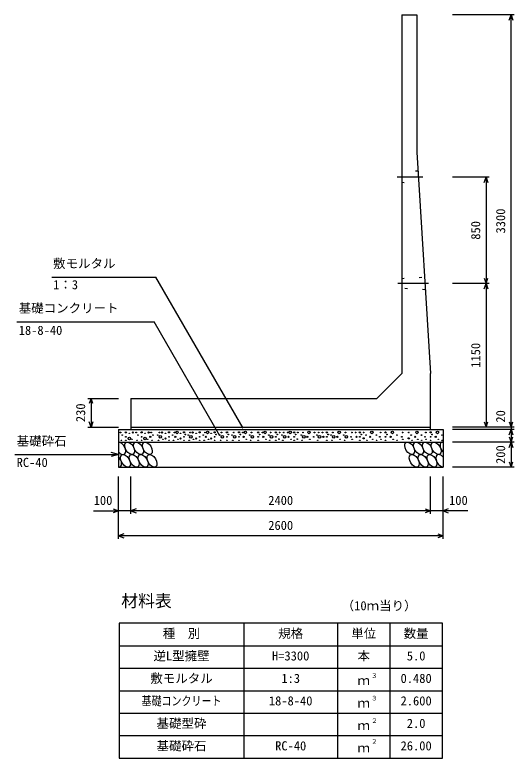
# Model space of a CAD drawing. Units: millimetres, scale not verified. Extents: x -67200 to 67200, y -23760 to 23760.
# Drawn here: x 17369 to 21370, y -16486 to -10536 of the extents above; entities that cross this region are included whole.
import ezdxf
from ezdxf.enums import TextEntityAlignment as Align

# ---------------------------------------------------------------- set-up
doc = ezdxf.new("R2010")
doc.units = ezdxf.units.MM
doc.header["$LTSCALE"] = 80
doc.linetypes.add('CHAIN1', pattern=[8, 5, -1, 1, -1])
doc.linetypes.add('DOTTED', pattern=[1.75, 0.25, -1.5])
for name, color, linetype, lineweight in [('0-0_CENTER', 7, 'CHAIN1', 25), ('0-1_DIM', 7, 'Continuous', 25), ('0-3_HATCH', 6, 'Continuous', 25), ('0-4_HYO', 3, 'Continuous', 25), ('0-5_HYO2', 4, 'Continuous', 25), ('0-6_OUTLINE', 1, 'Continuous', 25), ('0-7_OUTLINE2', 4, 'DOTTED', 25), ('0-8_TXT', 7, 'Continuous', 25)]:
    doc.layers.add(name, color=color, linetype=linetype, lineweight=lineweight)
doc.styles.add('ＭＳ ゴシック', font='')
doc.styles.get('ＭＳ ゴシック').set_extended_font_data('MS Gothic')

msp = doc.modelspace()

# ---------------------------------------------------------------- linework, layer by layer
at = {"layer": '0-0_CENTER'}
for p, q in [((20636.7, -11835.57), (20432.05, -11835.57)), ((20684.22, -12685.57), (20438.64, -12685.57))]:
    msp.add_line(p, q, dxfattribs=at)
at = {"layer": '0-1_DIM'}
for p, q in [((21369.5, -10535.57), (20874.5, -10535.57)), ((21344.5, -13835.57), (21344.5, -10535.57)), ((21169.5, -11835.57), (20874.5, -11835.57)), ((21144.5, -11835.57), (21144.5, -12685.57)), ((17666.4, -12634.16), (18498.82, -12634.16)), ((19197.53, -13844.37), (18498.82, -12634.16)), ((21169.5, -12685.57), (20874.5, -12685.57)), ((21144.5, -12685.57), (21144.5, -13835.57)), ((17384.79, -12991.67), (18484.34, -12991.67)), ((19012.39, -13906.28), (18484.34, -12991.67)), ((17954.5, -13605.57), (18199.5, -13605.57)), ((17979.5, -13605.57), (17979.5, -13835.57)), ((17954.5, -13835.57), (18199.5, -13835.57)), ((21369.5, -13835.57), (20874.5, -13835.57)), ((21369.5, -13855.57), (20874.5, -13855.57)), ((21344.5, -13835.57), (21344.5, -13855.57)), ((21344.5, -13855.57), (21344.5, -13955.57)), ((21369.5, -13955.57), (20874.5, -13955.57)), ((21344.5, -13955.57), (21344.5, -14155.57)), ((18199.5, -14055.57), (18141.54, -14040.04)), ((21369.5, -14155.57), (20874.5, -14155.57)), ((18199.5, -14730.57), (18199.5, -14230.57)), ((18299.5, -14530.57), (18299.5, -14230.57)), ((20699.5, -14530.57), (20699.5, -14230.57)), ((20699.5, -14530.57), (20699.5, -14230.57)), ((20799.5, -14730.57), (20799.5, -14230.57)), ((17999.96, -14505.57), (18199.5, -14505.57)), ((18299.5, -14505.57), (18199.5, -14505.57)), ((20699.5, -14505.57), (18299.5, -14505.57)), ((20799.5, -14505.57), (20699.5, -14505.57)), ((20999.04, -14505.57), (20799.5, -14505.57)), ((20799.5, -14705.57), (18199.5, -14705.57))]:
    msp.add_line(p, q, dxfattribs=at)
for points in [[(21329.11, -10577.86), (21344.5, -10535.57), (21359.89, -10577.86)], [(21129.11, -11877.86), (21144.5, -11835.57), (21159.89, -11877.86)], [(21129.11, -12643.28), (21144.5, -12685.57), (21159.89, -12643.28)], [(21129.11, -12727.86), (21144.5, -12685.57), (21159.89, -12727.86)], [(17994.89, -13647.86), (17979.5, -13605.57), (17964.11, -13647.86)], [(17994.89, -13793.28), (17979.5, -13835.57), (17964.11, -13793.28)], [(21129.11, -13793.28), (21144.5, -13835.57), (21159.89, -13793.28)], [(21329.11, -13793.28), (21344.5, -13835.57), (21359.89, -13793.28)], [(21329.11, -13897.86), (21344.5, -13855.57), (21359.89, -13897.86)], [(21329.11, -13913.28), (21344.5, -13955.57), (21359.89, -13913.28)], [(21329.11, -13997.86), (21344.5, -13955.57), (21359.89, -13997.86)], [(17369.18, -14055.57), (18199.5, -14055.57), (18141.54, -14071.1)], [(21329.11, -14113.28), (21344.5, -14155.57), (21359.89, -14113.28)], [(18157.21, -14490.18), (18199.5, -14505.57), (18157.21, -14520.96)], [(18341.79, -14490.18), (18299.5, -14505.57), (18341.79, -14520.96)], [(20657.21, -14490.18), (20699.5, -14505.57), (20657.21, -14520.96)], [(20841.79, -14490.18), (20799.5, -14505.57), (20841.79, -14520.96)], [(18241.79, -14690.18), (18199.5, -14705.57), (18241.79, -14720.96)], [(20757.21, -14690.18), (20799.5, -14705.57), (20757.21, -14720.96)]]:
    msp.add_lwpolyline(points, dxfattribs=at)
at = {"layer": '0-3_HATCH'}
for centre, radius in [((18215.47, -13878.39), 2.5), ((18229.49, -13899.4), 2.5), ((18258.36, -13877.52), 5), ((18258.36, -13913.41), 2.5), ((18286.4, -13926.54), 10), ((18286.4, -13885.39), 2.5), ((18314.44, -13878.39), 5), ((18341.57, -13878.39), 2.5), ((18355.59, -13899.4), 2.5), ((18384.47, -13877.52), 5), ((18384.47, -13913.41), 2.5), ((18412.51, -13926.54), 10), ((18412.51, -13885.39), 2.5), ((18440.54, -13878.39), 5), ((18454.56, -13913.41), 5), ((18461.57, -13878.39), 2.5), ((18475.59, -13899.4), 2.5), ((18513.41, -13899.4), 2.5), ((18534.44, -13913.41), 10), ((18527.43, -13878.39), 2.5), ((18548.46, -13878.39), 5), ((18576.49, -13926.54), 5), ((18576.49, -13885.39), 2.5), ((18604.53, -13877.52), 5), ((18604.53, -13913.41), 2.5), ((18633.41, -13899.4), 2.5), ((18647.43, -13878.39), 2.5), ((18654.44, -13913.41), 5), ((18668.46, -13878.39), 10), ((18696.49, -13926.54), 5), ((18696.49, -13885.39), 2.5), ((18724.53, -13877.52), 5), ((18724.53, -13913.41), 2.5), ((18735.87, -13895.08), 2.5), ((18758.63, -13899.4), 2.5), ((18779.66, -13913.41), 10), ((18772.65, -13878.39), 2.5), ((18793.68, -13878.39), 5), ((18821.72, -13926.54), 5), ((18821.72, -13885.39), 2.5), ((18849.76, -13877.52), 5), ((18849.76, -13913.41), 2.5), ((18878.63, -13899.4), 2.5), ((18892.65, -13878.39), 2.5), ((18899.66, -13913.41), 5), ((18913.68, -13878.39), 10), ((18941.72, -13926.54), 5), ((18941.72, -13885.39), 2.5), ((18969.76, -13877.52), 5), ((18969.76, -13913.41), 2.5), ((18981.1, -13895.08), 2.5), ((19010.56, -13899.4), 2.5), ((19031.59, -13913.41), 10), ((19024.58, -13878.39), 2.5), ((19068.2, -13877.52), 5), ((19068.2, -13913.41), 2.5), ((19079.54, -13895.08), 2.5), ((19109, -13899.4), 2.5), ((19130.03, -13913.41), 10), ((19123.01, -13878.39), 2.5), ((19165.19, -13877.52), 5), ((19165.19, -13913.41), 2.5), ((19176.53, -13895.08), 2.5), ((19194.89, -13878.39), 2.5), ((19201.9, -13913.41), 5), ((19215.92, -13878.39), 10), ((19251.27, -13899.4), 2.5), ((19272.3, -13913.41), 10), ((19265.29, -13878.39), 2.5), ((19318.58, -13877.52), 5), ((19318.58, -13913.41), 2.5), ((19329.92, -13895.08), 2.5), ((19352.55, -13878.39), 2.5), ((19359.56, -13913.41), 5), ((19373.58, -13878.39), 10), ((19404.24, -13899.4), 2.5), ((19425.27, -13913.41), 10), ((19418.26, -13878.39), 2.5), ((19460.44, -13877.52), 5), ((19460.44, -13913.41), 2.5), ((19471.78, -13895.08), 2.5), ((19490.13, -13878.39), 2.5), ((19509.37, -13899.4), 2.5), ((19530.4, -13913.41), 10), ((19523.39, -13878.39), 2.5), ((19554.17, -13878.39), 2.5), ((19561.19, -13913.41), 5), ((19575.21, -13878.39), 10), ((19606.97, -13877.52), 5), ((19606.97, -13913.41), 2.5), ((19618.31, -13895.08), 2.5), ((19636.67, -13878.39), 2.5), ((19663.66, -13899.4), 2.5), ((19684.69, -13913.41), 10), ((19677.68, -13878.39), 2.5), ((19711.82, -13913.41), 5), ((19725.84, -13878.39), 10), ((19763.49, -13913.41), 2.5), ((19769.93, -13878.39), 2.5), ((19789.16, -13899.4), 2.5), ((19810.19, -13913.41), 10), ((19803.18, -13878.39), 2.5), ((19833.97, -13878.39), 2.5), ((19840.98, -13913.41), 5), ((19868.37, -13877.52), 5), ((19868.37, -13913.41), 2.5), ((19879.71, -13895.08), 2.5), ((19902.83, -13899.4), 2.5), ((19923.86, -13913.41), 10), ((19916.85, -13878.39), 2.5), ((19953.47, -13913.41), 5), ((19967.49, -13878.39), 10), ((20004.11, -13899.4), 2.5), ((20025.14, -13913.41), 10), ((20018.12, -13878.39), 2.5), ((20063.16, -13913.41), 2.5), ((20069.59, -13878.39), 2.5), ((20098.96, -13878.39), 2.5), ((20105.98, -13913.41), 5), ((20133.37, -13877.52), 5), ((20133.37, -13913.41), 2.5), ((20144.71, -13895.08), 2.5), ((20163.85, -13925.7), 5), ((20163.68, -13878.39), 2.5), ((20182.89, -13899.4), 2.5), ((20215.52, -13913.41), 5), ((20229.54, -13878.39), 10), ((20266.16, -13899.4), 2.5), ((20293.8, -13913.41), 2.5), ((20300.23, -13878.39), 2.5), ((20339.01, -13877.52), 5), ((20339.01, -13913.41), 2.5), ((20350.35, -13895.08), 2.5), ((20379.53, -13913.41), 5), ((20393.55, -13878.39), 10), ((20430.17, -13899.4), 2.5), ((20469.68, -13913.41), 2.5), ((20476.12, -13878.39), 2.5), ((20525.26, -13925.7), 5), ((20525.1, -13878.39), 2.5), ((20544.31, -13899.4), 2.5), ((20576.94, -13913.41), 5), ((20590.96, -13878.39), 10), ((20627.58, -13899.4), 2.5), ((20655.22, -13913.41), 2.5), ((20661.65, -13878.39), 2.5), ((20700.43, -13877.52), 5), ((20700.43, -13913.41), 2.5), ((20711.77, -13895.08), 2.5), ((20740.95, -13913.41), 5), ((20754.97, -13878.39), 10), ((20791.59, -13899.4), 2.5), ((18222.48, -13941.42), 2.5), ((18258.36, -13941.42), 2.5), ((18307.43, -13933.54), 2.5), ((18348.58, -13941.42), 2.5), ((18384.47, -13941.42), 2.5), ((18433.53, -13933.54), 2.5), ((18468.58, -13941.42), 2.5), ((18520.42, -13941.42), 2.5), ((18555.47, -13933.54), 2.5), ((18604.53, -13941.42), 2.5), ((18640.42, -13941.42), 2.5), ((18675.47, -13933.54), 2.5), ((18724.53, -13941.42), 2.5), ((18765.64, -13941.42), 2.5), ((18800.69, -13933.54), 2.5), ((18849.76, -13941.42), 2.5), ((18885.64, -13941.42), 2.5), ((18920.69, -13933.54), 2.5), ((18969.76, -13941.42), 2.5), ((19017.57, -13941.42), 2.5), ((19068.2, -13941.42), 2.5), ((19116.01, -13941.42), 2.5), ((19165.19, -13941.42), 2.5), ((19222.93, -13933.54), 2.5), ((19258.28, -13941.42), 2.5), ((19318.58, -13941.42), 2.5), ((19380.59, -13933.54), 2.5), ((19411.25, -13941.42), 2.5), ((19460.44, -13941.42), 2.5), ((19485.09, -13931.76), 2.5), ((19516.38, -13941.42), 2.5), ((19582.21, -13933.54), 2.5), ((19606.97, -13941.42), 2.5), ((19631.63, -13931.76), 2.5), ((19670.67, -13941.42), 2.5), ((19732.85, -13933.54), 2.5), ((19796.17, -13941.42), 2.5), ((19868.37, -13941.42), 2.5), ((19909.84, -13941.42), 2.5), ((19974.49, -13933.54), 2.5), ((20011.12, -13941.42), 2.5), ((20071.5, -13933.54), 2.5), ((20133.37, -13941.42), 2.5), ((20189.9, -13941.42), 2.5), ((20236.55, -13933.54), 2.5), ((20267.63, -13941.42), 2.5), ((20302.14, -13933.54), 2.5), ((20339.01, -13941.42), 2.5), ((20400.56, -13933.54), 2.5), ((20431.64, -13941.42), 2.5), ((20478.03, -13933.54), 2.5), ((20551.32, -13941.42), 2.5), ((20597.96, -13933.54), 2.5), ((20629.05, -13941.42), 2.5), ((20663.56, -13933.54), 2.5), ((20700.43, -13941.42), 2.5), ((20761.98, -13933.54), 2.5), ((20793.06, -13941.42), 2.5)]:
    msp.add_circle(centre, radius, dxfattribs=at)
for centre, start_param, end_param in [((18217.98, -14005.58), 1.8420047, 5.9474138), ((20815.99, -14005.58), 5.8918262, 8.1807776), ((18184.22, -14105.57), 2.7173119, 5.0721066), ((20782.23, -14105.57), 5.0173796, 9.0552242)]:
    msp.add_ellipse(centre, major_axis=(-29.09, 47.08), ratio=0.5792, start_param=start_param, end_param=end_param, dxfattribs=at)
for centre in [(18288.92, -14005.58), (18359.87, -14005.58), (18430.81, -14005.58), (20532.21, -14005.58), (20603.15, -14005.58), (20674.1, -14005.58), (20745.04, -14005.58), (18255.16, -14105.57), (18326.11, -14105.57), (18397.05, -14105.57), (18468, -14105.57), (20569.39, -14105.57), (20640.34, -14105.57), (20711.28, -14105.57)]:
    msp.add_ellipse(centre, major_axis=(-29.09, 47.08), ratio=0.5792, dxfattribs=at)
at = {"layer": '0-4_HYO'}
for p, q in [((19204.5, -15405.57), (19204.5, -16485.57)), ((19954.5, -15405.57), (19954.5, -16485.57)), ((20374.5, -15405.57), (20374.5, -16485.57)), ((18204.5, -15585.57), (20794.5, -15585.57))]:
    msp.add_line(p, q, dxfattribs=at)
msp.add_lwpolyline([(18204.5, -16485.57), (20794.5, -16485.57), (20794.5, -15405.57), (18204.5, -15405.57)], close=True, dxfattribs=at)
at = {"layer": '0-5_HYO2'}
for p, q in [((18204.5, -15765.57), (20794.5, -15765.57)), ((18204.5, -15945.57), (20794.5, -15945.57)), ((18204.5, -16125.57), (20794.5, -16125.57)), ((18204.5, -16305.57), (20794.5, -16305.57))]:
    msp.add_line(p, q, dxfattribs=at)
at = {"layer": '0-6_OUTLINE'}
for p, q in [((20469.5, -10535.57), (20469.5, -13405.57)), ((20469.5, -10535.57), (20589.5, -10535.57)), ((20589.5, -10535.57), (20589.5, -11635.57)), ((20589.5, -11635.57), (20699.5, -13405.57)), ((20469.5, -13405.57), (20269.5, -13605.57)), ((20699.5, -13855.57), (20699.5, -13405.57)), ((18299.5, -13605.57), (20269.5, -13605.57)), ((18299.5, -13605.57), (18299.5, -13855.57)), ((18199.5, -13855.57), (18199.5, -14155.57)), ((18299.5, -13835.57), (20699.5, -13835.57)), ((18199.5, -13955.57), (20799.5, -13955.57)), ((18199.5, -14155.57), (20799.5, -14155.57))]:
    msp.add_line(p, q, dxfattribs=at)
msp.add_lwpolyline([(18199.5, -13855.57), (20799.5, -13855.57), (20799.5, -14155.57)], dxfattribs=at)
at = {"layer": '0-7_OUTLINE2'}
for p, q in [((20598.82, -11785.57), (20469.5, -11795.57)), ((20469.5, -11875.57), (20605.04, -11885.57)), ((20469.5, -12645.57), (20648.54, -12635.57)), ((20654.75, -12735.57), (20469.5, -12725.57))]:
    msp.add_line(p, q, dxfattribs=at)

# ---------------------------------------------------------------- texts
at = {"layer": '0-1_DIM', "style": 'ＭＳ ゴシック'}
for s, p in [('3300', (21319.5, -12285.57)), ('850', (21119.5, -12335.57)), ('1150', (21119.5, -13360.57)), ('230', (17954.5, -13795.57)), ('20', (21319.5, -13799.61)), ('200', (21319.5, -14130.57))]:
    msp.add_text(s, height=73.31, rotation=90, dxfattribs=at).set_placement(p, align=Align.BOTTOM_LEFT)
for s, p in [('敷モルタル', (17675.76, -12584.16)), ('1：3', (17675.76, -12754.28)), ('基礎コンクリート', (17400.17, -12941.67)), ('18-8-40', (17400.17, -13119.3)), ('基礎砕石', (17383.51, -14005.57)), ('RC-40', (17383.51, -14176.95)), ('100', (18000.86, -14480.57)), ('2400', (19399.5, -14480.57)), ('100', (20848.14, -14480.57)), ('2600', (19399.5, -14680.57))]:
    msp.add_text(s, height=73.31, dxfattribs=at).set_placement(p, align=Align.BOTTOM_LEFT)
at = {"layer": '0-8_TXT', "style": 'ＭＳ ゴシック'}
for s, height, p in [('材料表', 98.97, (18221.17, -15305.57)), ('（10ｍ当り）', 73.31, (19987.83, -15323.9)), ('種\u3000別', 73.31, (18554.5, -15545.57)), ('規格', 73.31, (19479.5, -15545.57)), ('単位', 73.31, (20064.5, -15545.57)), ('数量', 73.31, (20484.5, -15545.57)), ('逆L型擁壁', 73.31, (18479.5, -15725.57)), ('H=3300', 73.31, (19429.5, -15725.57)), ('本', 73.31, (20114.5, -15725.57)), ('5.0', 73.31, (20509.5, -15725.57)), ('敷モルタル', 73.31, (18454.5, -15905.57)), ('1:3', 73.31, (19504.5, -15905.57)), ('３', 36.66, (20223.74, -15854.95)), ('0.480', 73.31, (20459.5, -15905.57)), ('ｍ', 73.31, (20114.5, -15922.24)), ('18-8-40', 73.31, (19404.5, -16085.57)), ('３', 36.66, (20223.74, -16034.95)), ('2.600', 73.31, (20459.5, -16085.57)), ('ｍ', 73.31, (20114.5, -16102.24)), ('基礎型砕', 73.31, (18504.5, -16265.57)), ('２', 36.66, (20223.74, -16214.95)), ('2.0', 73.31, (20509.5, -16265.57)), ('ｍ', 73.31, (20114.5, -16282.24)), ('基礎砕石', 73.31, (18504.5, -16445.57)), ('RC-40', 73.31, (19454.5, -16445.57)), ('２', 36.66, (20223.74, -16381.62)), ('26.00', 73.31, (20459.5, -16445.57)), ('ｍ', 73.31, (20114.5, -16462.24))]:
    msp.add_text(s, height=height, dxfattribs=at).set_placement(p, align=Align.BOTTOM_LEFT)
at = {"layer": '0-8_TXT', "style": 'ＭＳ ゴシック', "width": 0.8}
msp.add_text('基礎コンクリート', height=73.31, dxfattribs=at).set_placement((18384.5, -16085.57), align=Align.BOTTOM_LEFT)

doc.saveas('drawing.dxf')
